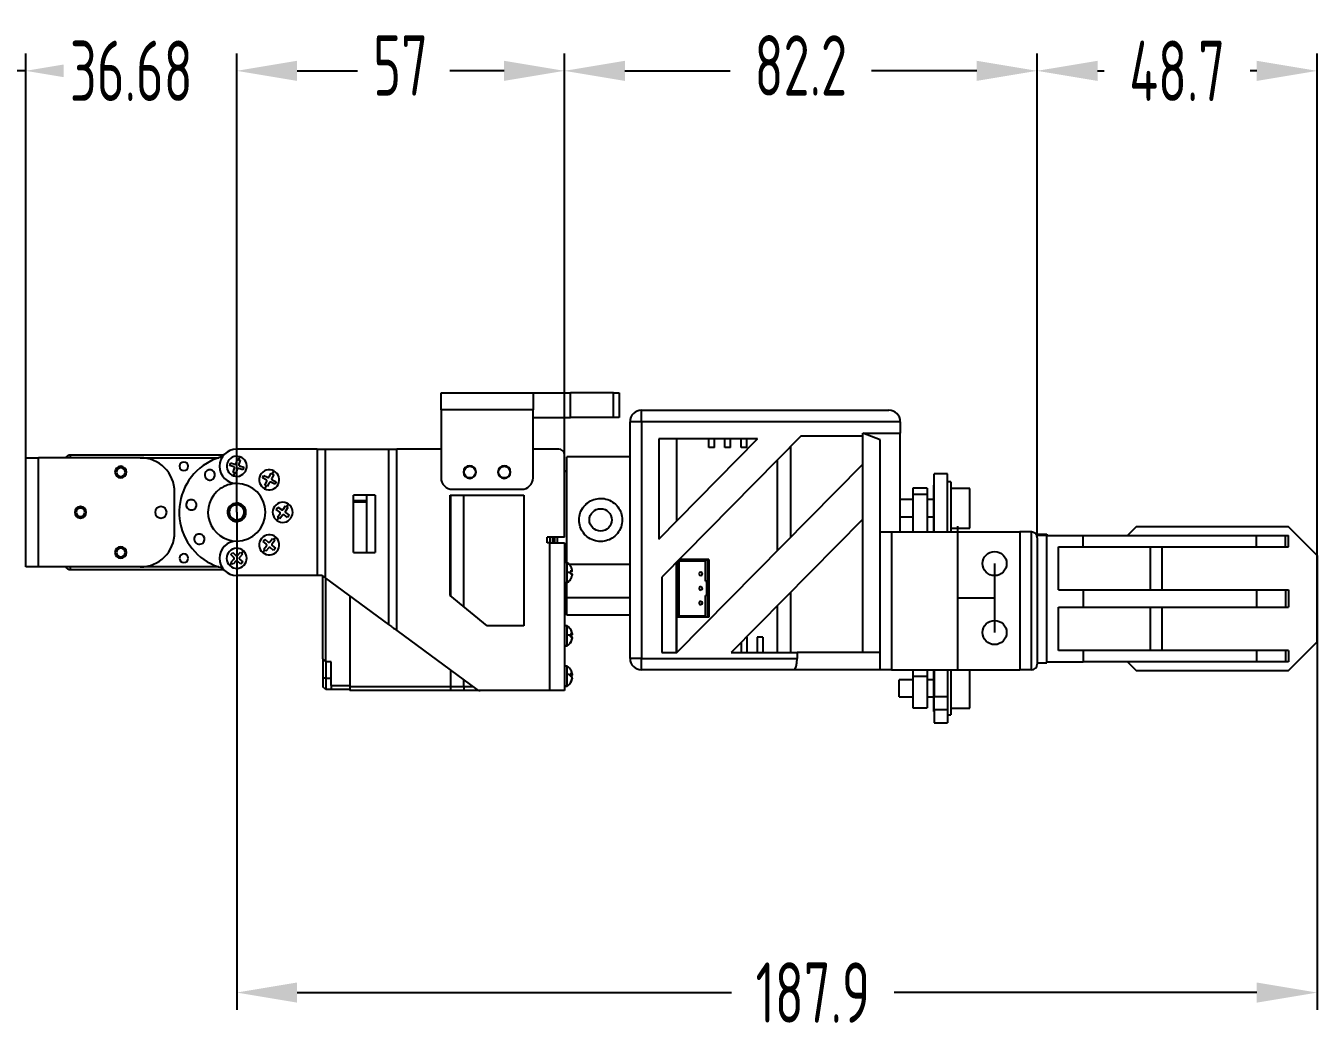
# Model space of a CAD drawing. Header units: millimetres. Extents: x 1241 to 2501, y 194 to 1085.
# Drawn here: x 1904.5 to 2129, y 459.4 to 634.5 of the extents above; entities that cross this region are included whole.
import ezdxf

# ---------------------------------------------------------------- set-up
doc = ezdxf.new("R2010")
doc.units = ezdxf.units.MM
doc.header["$LTSCALE"] = 3
doc.header["$PDSIZE"] = -1
doc.linetypes.add('CENTERX2', pattern=[20.32, 12.7, -2.54, 2.54, -2.54])
doc.layers.add('7标注层', color=4, linetype='Continuous')
doc.styles.add('PC_TEXTSTYLE', font='ISOCP.SHX', dxfattribs={"width": 0.707, "bigfont": 'GBCBIG.SHX'})
doc.dimstyles.new('GB_LINEAR', dxfattribs={"dimtxt": 3.5, "dimasz": 3.5, "dimexe": 1, "dimexo": 0, "dimgap": 1.5, "dimtad": 1, "dimdsep": 46, "dimtxsty": 'PC_TEXTSTYLE', "dimcen": 0, "dimclrd": 256, "dimclrt": 3, "dimadec": 0, "dimazin": 2, "dimtp": 0.1, "dimtm": 0.1, "dimtfac": 0.71, "dimtdec": 3, "dimtmove": 0, "dimatfit": 3, "dimfxl": 1, "dimtfill": 1, "dimarcsym": 0})

# ---------------------------------------------------------------- blocks, each defined once
blk = doc.blocks.new('*D18')
at = {"layer": '7标注层', "color": 0, "lineweight": -2}
for p, q in [((1862.02, 559.84), (1862.02, 629.64)), ((1904.45, 559.84), (1904.45, 629.64))]:
    blk.add_line(p, q, dxfattribs=at)
at = {"layer": '7标注层', "lineweight": -2}
for p, q in [((1851.52, 626.64), (1841.02, 626.64)), ((1862.02, 626.64), (1867.6, 626.64)), ((1904.45, 626.64), (1898.87, 626.64)), ((1914.95, 626.64), (1925.45, 626.64))]:
    blk.add_line(p, q, dxfattribs=at)
at = {"layer": '7标注层'}
for points in [[(1851.52, 624.89), (1851.52, 628.39), (1862.02, 626.64)], [(1914.95, 628.39), (1914.95, 624.89), (1904.45, 626.64)]]:
    blk.add_solid(points, dxfattribs=at)
at = {"layer": 'Defpoints', "color": 0}
for p in [(1904.45, 626.64), (1862.02, 559.84), (1904.45, 559.84)]:
    blk.add_point(p, dxfattribs=at)
at = {"layer": '7标注层', "color": 3, "insert": (1883.24, 627.58), "char_height": 10.5, "attachment_point": 5, "style": 'PC_TEXTSTYLE', "bg_fill": 3, "box_fill_scale": 1.1, "bg_fill_color": 257, "bg_fill_transparency": 0}
blk.add_mtext('42.43', dxfattribs=at)
blk = doc.blocks.new('*D29')
at = {"layer": '7标注层', "color": 0, "lineweight": -2}
for p, q in [((1904.45, 549.84), (1904.45, 629.64)), ((1941.13, 549.84), (1941.13, 629.64))]:
    blk.add_line(p, q, dxfattribs=at)
at = {"layer": '7标注层', "lineweight": -2}
blk.add_line((1951.63, 626.64), (1962.13, 626.64), dxfattribs=at)
at = {"layer": '7标注层'}
blk.add_solid([(1951.63, 628.39), (1951.63, 624.89), (1941.13, 626.64)], dxfattribs=at)
at = {"layer": 'Defpoints', "color": 0}
for p in [(1904.45, 626.64), (1904.45, 549.84), (1941.13, 549.84)]:
    blk.add_point(p, dxfattribs=at)
at = {"layer": '7标注层', "color": 3, "insert": (1922.79, 626.64), "char_height": 10.5, "attachment_point": 5, "style": 'PC_TEXTSTYLE', "bg_fill": 3, "box_fill_scale": 1.1, "bg_fill_color": 257, "bg_fill_transparency": 0}
blk.add_mtext('36.68', dxfattribs=at)
blk = doc.blocks.new('_None')
blk = doc.blocks.new('*D19')
at = {"layer": '7标注层', "color": 0, "lineweight": -2}
for p, q in [((1941.13, 549.84), (1941.13, 463.29)), ((2129.03, 542.33), (2129.03, 463.29))]:
    blk.add_line(p, q, dxfattribs=at)
at = {"layer": '7标注层', "lineweight": -2}
for p, q in [((1951.63, 466.29), (2027.16, 466.29)), ((2118.53, 466.29), (2055.49, 466.29))]:
    blk.add_line(p, q, dxfattribs=at)
at = {"layer": '7标注层'}
for points in [[(1951.63, 468.04), (1951.63, 464.54), (1941.13, 466.29)], [(2118.53, 464.54), (2118.53, 468.04), (2129.03, 466.29)]]:
    blk.add_solid(points, dxfattribs=at)
at = {"layer": 'Defpoints', "color": 0}
for p in [(1941.13, 549.84), (2129.03, 542.33), (2129.03, 466.29)]:
    blk.add_point(p, dxfattribs=at)
at = {"layer": '7标注层', "color": 3, "insert": (2041.33, 466.29), "char_height": 10.5, "attachment_point": 5, "style": 'PC_TEXTSTYLE', "bg_fill": 3, "box_fill_scale": 1.1, "bg_fill_color": 257, "bg_fill_transparency": 0}
blk.add_mtext('187.9', dxfattribs=at)
blk = doc.blocks.new('*D25')
at = {"layer": '7标注层', "color": 0, "lineweight": -2}
for p, q in [((1941.13, 549.84), (1941.13, 629.64)), ((1998.13, 549.84), (1998.13, 629.64))]:
    blk.add_line(p, q, dxfattribs=at)
at = {"layer": '7标注层', "lineweight": -2}
for p, q in [((1951.63, 626.64), (1961.05, 626.64)), ((1987.63, 626.64), (1978.21, 626.64))]:
    blk.add_line(p, q, dxfattribs=at)
at = {"layer": '7标注层'}
for points in [[(1951.63, 628.39), (1951.63, 624.89), (1941.13, 626.64)], [(1987.63, 624.89), (1987.63, 628.39), (1998.13, 626.64)]]:
    blk.add_solid(points, dxfattribs=at)
at = {"layer": 'Defpoints', "color": 0}
for p in [(1998.13, 626.64), (1941.13, 549.84), (1998.13, 549.84)]:
    blk.add_point(p, dxfattribs=at)
at = {"layer": '7标注层', "color": 3, "insert": (1969.63, 627.58), "char_height": 10.5, "attachment_point": 5, "style": 'PC_TEXTSTYLE', "bg_fill": 3, "box_fill_scale": 1.1, "bg_fill_color": 257, "bg_fill_transparency": 0}
blk.add_mtext('57', dxfattribs=at)
blk = doc.blocks.new('*D24')
at = {"layer": '7标注层', "color": 0, "lineweight": -2}
for p, q in [((1998.13, 559.84), (1998.13, 629.64)), ((2080.33, 545.43), (2080.33, 629.64))]:
    blk.add_line(p, q, dxfattribs=at)
at = {"layer": '7标注层', "lineweight": -2}
for p, q in [((2008.63, 626.64), (2026.93, 626.64)), ((2069.83, 626.64), (2051.52, 626.64))]:
    blk.add_line(p, q, dxfattribs=at)
at = {"layer": '7标注层'}
for points in [[(2008.63, 628.39), (2008.63, 624.89), (1998.13, 626.64)], [(2069.83, 624.89), (2069.83, 628.39), (2080.33, 626.64)]]:
    blk.add_solid(points, dxfattribs=at)
at = {"layer": 'Defpoints', "color": 0}
for p in [(2080.33, 626.64), (1998.13, 559.84), (2080.33, 545.43)]:
    blk.add_point(p, dxfattribs=at)
at = {"layer": '7标注层', "color": 3, "insert": (2039.23, 627.58), "char_height": 10.5, "attachment_point": 5, "style": 'PC_TEXTSTYLE', "bg_fill": 3, "box_fill_scale": 1.1, "bg_fill_color": 257, "bg_fill_transparency": 0}
blk.add_mtext('82.2', dxfattribs=at)
blk = doc.blocks.new('*D23')
at = {"layer": '7标注层', "color": 0, "lineweight": -2}
for p, q in [((2080.33, 545.43), (2080.33, 629.64)), ((2129.03, 542.33), (2129.03, 629.64))]:
    blk.add_line(p, q, dxfattribs=at)
at = {"layer": '7标注层', "lineweight": -2}
for p, q in [((2090.83, 626.64), (2092.01, 626.64)), ((2118.53, 626.64), (2117.35, 626.64))]:
    blk.add_line(p, q, dxfattribs=at)
at = {"layer": '7标注层'}
for points in [[(2090.83, 628.39), (2090.83, 624.89), (2080.33, 626.64)], [(2118.53, 624.89), (2118.53, 628.39), (2129.03, 626.64)]]:
    blk.add_solid(points, dxfattribs=at)
at = {"layer": 'Defpoints', "color": 0}
for p in [(2080.33, 626.64), (2080.33, 545.43), (2129.03, 542.33)]:
    blk.add_point(p, dxfattribs=at)
at = {"layer": '7标注层', "color": 3, "insert": (2104.68, 626.64), "char_height": 10.5, "attachment_point": 5, "style": 'PC_TEXTSTYLE', "bg_fill": 3, "box_fill_scale": 1.1, "bg_fill_color": 257, "bg_fill_transparency": 0}
blk.add_mtext('48.7', dxfattribs=at)

msp = doc.modelspace()

# ---------------------------------------------------------------- linework, layer by layer
at = {"color": 7, "linetype": 'Continuous', "lineweight": 25}
for p, q in [((1976.66, 570.638), (1992.66, 570.638)), ((1976.66, 567.638), (1976.66, 570.638)), ((1992.66, 570.638), (1992.66, 567.638)), ((1992.66, 570.638), (1999.16, 570.638)), ((1999.16, 566.338), (1999.16, 570.638)), ((2006.66, 570.638), (1999.16, 570.638)), ((2006.66, 566.338), (2006.66, 570.638)), ((2006.66, 570.638), (2007.66, 570.638)), ((2007.66, 570.638), (2007.66, 566.338)), ((1976.66, 567.638), (1976.66, 555.838)), ((1992.66, 567.638), (1976.66, 567.638)), ((1992.66, 555.838), (1992.66, 567.638)), ((1992.66, 566.338), (1999.16, 566.338)), ((2006.66, 566.338), (1999.16, 566.338)), ((2007.66, 566.338), (2006.66, 566.338)), ((2011.529, 565.605), (2011.529, 567.605)), ((2011.529, 567.605), (2054.529, 567.605)), ((2011.529, 565.605), (2009.529, 565.605)), ((2009.529, 548.513), (2009.529, 565.605)), ((2011.529, 565.605), (2011.529, 524.425)), ((2056.529, 565.605), (2011.529, 565.605)), ((2056.529, 565.605), (2056.529, 563.623)), ((2014.529, 562.605), (2014.529, 545.145)), ((2014.529, 545.145), (2031.716, 562.605)), ((2031.716, 562.605), (2014.529, 562.605)), ((2039.209, 563.084), (2015.065, 538.555)), ((2017.629, 562.605), (2017.629, 548.295)), ((2023.229, 561.1), (2023.229, 562.605)), ((2024.229, 561.1), (2024.229, 562.605)), ((2026.029, 561.1), (2026.029, 562.605)), ((2027.029, 561.1), (2027.029, 562.605)), ((2028.829, 561.1), (2028.829, 562.605)), ((2029.829, 561.1), (2029.829, 562.605)), ((2031.629, 562.518), (2031.629, 562.605)), ((2050.029, 563.084), (2039.209, 563.084)), ((2053.029, 562.464), (2050.029, 563.623)), ((2050.029, 563.623), (2056.529, 563.623)), ((2050.029, 563.084), (2050.029, 563.623)), ((2050.029, 558.216), (2050.029, 563.084)), ((2053.029, 546.425), (2053.029, 562.464)), ((2056.529, 546.425), (2056.529, 563.623)), ((1904.454, 559.338), (1906.654, 559.338)), ((1904.454, 540.338), (1904.454, 559.338)), ((1906.654, 540.338), (1906.654, 559.338)), ((1924.336, 559.338), (1906.654, 559.338)), ((1912.154, 559.838), (1912.154, 559.338)), ((1912.154, 559.838), (1938.893, 559.838)), ((1924.336, 559.338), (1938.007, 559.338)), ((1955.129, 560.838), (1941.129, 560.838)), ((1941.509, 558.976), (1941.683, 559.498)), ((1955.129, 560.838), (1955.129, 538.838)), ((1955.129, 560.838), (1956.589, 560.838)), ((1956.589, 538.401), (1956.589, 560.838)), ((1956.589, 560.838), (1967.536, 560.838)), ((1967.536, 560.838), (1967.537, 530.331)), ((1967.536, 560.838), (1968.996, 560.838)), ((1968.996, 529.255), (1968.996, 560.838)), ((1976.66, 560.838), (1968.996, 560.838)), ((1997.129, 560.838), (1992.66, 560.838)), ((1998.129, 545.518), (1998.129, 559.838)), ((2009.529, 559.513), (1998.529, 559.513)), ((1998.529, 541.088), (1998.529, 559.513)), ((2024.229, 561.1), (2023.229, 561.1)), ((2027.029, 561.1), (2026.029, 561.1)), ((2029.829, 561.1), (2028.829, 561.1)), ((2037.429, 561.276), (2037.429, 545.448)), ((1939.912, 557.98), (1940.07, 558.454)), ((1940.624, 557.743), (1939.912, 557.98)), ((1940.07, 558.454), (1940.782, 558.217)), ((1940.513, 556.778), (1940.75, 557.49)), ((1941.224, 557.332), (1940.987, 556.62)), ((1941.035, 558.343), (1941.272, 559.055)), ((1941.272, 559.055), (1941.509, 558.976)), ((1942.189, 557.221), (1941.477, 557.458)), ((1941.509, 558.976), (1941.746, 558.897)), ((1941.746, 558.897), (1941.509, 558.185)), ((1941.635, 557.932), (1942.347, 557.695)), ((1942.347, 557.695), (1942.189, 557.221)), ((1947.341, 556.558), (1947.596, 557.046)), ((1998.529, 557.213), (1998.129, 556.813)), ((2017.671, 525.425), (2050.029, 558.216)), ((2035.129, 558.939), (2035.129, 543.117)), ((2050.029, 548.631), (2050.029, 558.216)), ((1940.75, 556.699), (1940.513, 556.778)), ((1940.75, 556.699), (1940.576, 556.177)), ((1940.987, 556.62), (1940.75, 556.699)), ((1945.607, 555.828), (1945.838, 556.271)), ((1946.272, 555.481), (1945.607, 555.828)), ((1945.838, 556.271), (1946.503, 555.924)), ((1946.01, 554.546), (1946.357, 555.211)), ((1946.8, 554.98), (1946.453, 554.315)), ((1946.773, 556.009), (1947.12, 556.674)), ((1947.735, 554.718), (1947.07, 555.065)), ((1947.12, 556.674), (1947.341, 556.558)), ((1947.563, 556.443), (1947.216, 555.778)), ((1947.301, 555.508), (1947.966, 555.161)), ((1947.341, 556.558), (1947.563, 556.443)), ((1947.966, 555.161), (1947.735, 554.718)), ((2064.729, 556.553), (2062.429, 556.553)), ((2062.429, 546.425), (2062.429, 556.553)), ((2064.729, 546.425), (2064.729, 556.553)), ((2065.329, 555.153), (2064.729, 555.153)), ((2065.329, 555.153), (2065.329, 546.425)), ((1930.336, 546.338), (1930.336, 553.338)), ((1946.231, 554.43), (1945.977, 553.943)), ((1946.231, 554.43), (1946.01, 554.546)), ((1946.453, 554.315), (1946.231, 554.43)), ((1965.188, 552.838), (1961.427, 552.838)), ((1961.427, 542.838), (1961.427, 552.838)), ((1963.728, 552.838), (1963.728, 542.838)), ((1965.188, 552.838), (1965.188, 542.838)), ((1978.239, 535.391), (1978.239, 552.838)), ((1978.239, 552.838), (1991.081, 552.838)), ((1978.329, 552.838), (1978.329, 535.316)), ((1978.66, 553.838), (1990.66, 553.838)), ((1980.629, 533.411), (1980.629, 552.838)), ((1991.081, 552.838), (1991.081, 530.073)), ((2061.229, 554.053), (2058.729, 554.053)), ((2058.729, 554.053), (2058.729, 552.936)), ((2061.229, 552.936), (2058.729, 552.936)), ((2058.729, 552.936), (2058.729, 546.425)), ((2061.229, 554.053), (2061.229, 552.936)), ((2061.229, 552.936), (2061.229, 546.425)), ((2062.429, 554.553), (2062.329, 554.553)), ((2062.329, 554.553), (2062.329, 546.858)), ((2068.629, 554.003), (2065.329, 554.003)), ((2068.629, 547.103), (2068.629, 554.003)), ((1948.002, 550.318), (1948.288, 550.729)), ((1948.617, 549.89), (1948.002, 550.318)), ((1948.288, 550.729), (1948.903, 550.3)), ((1949.182, 550.35), (1949.61, 550.965)), ((1950.021, 550.679), (1949.592, 550.064)), ((1949.61, 550.965), (1949.815, 550.822)), ((1949.815, 550.822), (1950.13, 551.273)), ((1949.815, 550.822), (1950.021, 550.679)), ((1963.728, 551.835), (1961.427, 551.835)), ((1961.427, 551.786), (1963.728, 551.786)), ((1961.427, 551.786), (1963.728, 551.786)), ((1961.427, 551.785), (1963.728, 551.785)), ((1961.427, 551.785), (1963.728, 551.785)), ((1963.728, 551.585), (1961.427, 551.585)), ((2058.729, 552.053), (2056.529, 552.053)), ((2062.329, 552.053), (2061.229, 552.053)), ((1948.443, 548.853), (1948.129, 548.402)), ((1948.238, 548.996), (1948.667, 549.611)), ((1948.443, 548.853), (1948.238, 548.996)), ((1948.649, 548.71), (1948.443, 548.853)), ((1949.077, 549.325), (1948.649, 548.71)), ((1949.971, 548.946), (1949.356, 549.375)), ((1949.642, 549.785), (1950.257, 549.357)), ((1950.257, 549.357), (1949.971, 548.946)), ((2009.529, 524.425), (2009.529, 548.513)), ((2050.029, 548.631), (2027.129, 525.425)), ((2050.029, 525.425), (2050.029, 548.631)), ((2056.529, 549.053), (2058.729, 549.053)), ((2061.229, 549.053), (2062.329, 549.053)), ((2053.029, 525.425), (2053.029, 546.425)), ((2053.029, 546.425), (2055.029, 546.425)), ((2055.029, 546.425), (2055.029, 522.425)), ((2055.029, 546.425), (2077.329, 546.425)), ((2062.329, 546.858), (2062.329, 546.553)), ((2062.329, 546.553), (2062.429, 546.553)), ((2065.329, 547.103), (2068.629, 547.103)), ((2077.329, 546.425), (2077.329, 522.425)), ((2079.329, 546.425), (2077.329, 546.425)), ((2079.329, 522.425), (2079.329, 546.425)), ((2080.129, 546.025), (2082.029, 546.025)), ((2082.029, 545.825), (2080.246, 545.825)), ((2082.029, 546.025), (2082.029, 545.825)), ((2082.029, 545.825), (2088.357, 545.825)), ((2082.029, 523.825), (2082.029, 545.825)), ((2082.029, 523.625), (2082.029, 545.825)), ((2088.357, 543.825), (2088.357, 545.825)), ((2088.357, 545.825), (2118.503, 545.825)), ((2097.529, 547.325), (2096.029, 545.825)), ((2124.029, 547.325), (2097.529, 547.325)), ((2118.503, 543.825), (2118.503, 545.825)), ((2118.503, 545.825), (2123.538, 545.825)), ((2123.538, 543.825), (2123.538, 545.825)), ((2123.538, 545.825), (2124.029, 545.825)), ((2129.029, 542.325), (2124.029, 547.325)), ((2124.029, 543.825), (2124.029, 545.825)), ((1945.709, 544.765), (1946.031, 545.146)), ((1946.281, 544.28), (1945.709, 544.765)), ((1945.821, 543.426), (1946.305, 543.998)), ((1946.031, 545.146), (1946.604, 544.662)), ((1946.687, 543.676), (1946.202, 543.103)), ((1946.886, 544.686), (1947.37, 545.258)), ((1947.541, 543.215), (1946.969, 543.699)), ((1947.752, 544.936), (1947.268, 544.363)), ((1947.291, 544.081), (1947.864, 543.597)), ((1947.37, 545.258), (1947.561, 545.097)), ((1947.864, 543.597), (1947.541, 543.215)), ((1947.561, 545.097), (1947.916, 545.517)), ((1947.561, 545.097), (1947.752, 544.936)), ((1998.129, 545.518), (1995.129, 545.518)), ((1995.129, 544.518), (1995.129, 545.518)), ((1995.529, 544.518), (1995.129, 544.518)), ((1995.529, 544.518), (1995.529, 518.838)), ((1995.529, 544.518), (1998.129, 544.518)), ((1995.629, 544.518), (1995.629, 545.518)), ((1996.129, 544.518), (1996.129, 545.518)), ((1996.929, 544.518), (1996.929, 545.518)), ((1998.129, 544.518), (1998.129, 518.838)), ((2080.329, 545.425), (2080.329, 523.425)), ((2084.029, 543.825), (2088.357, 543.825)), ((2084.029, 536.325), (2084.029, 543.825)), ((2088.357, 543.825), (2118.503, 543.825)), ((2100.029, 536.325), (2100.029, 543.825)), ((2102.029, 543.825), (2102.029, 536.325)), ((2118.503, 543.825), (2123.538, 543.825)), ((2123.538, 543.825), (2124.029, 543.825)), ((1940.085, 542.479), (1940.428, 542.843)), ((1940.631, 541.965), (1940.085, 542.479)), ((1940.124, 541.136), (1940.639, 541.682)), ((1940.428, 542.843), (1940.974, 542.328)), ((1941.002, 541.339), (1940.488, 540.793)), ((1941.256, 542.336), (1941.771, 542.882)), ((1941.831, 540.832), (1941.285, 541.347)), ((1942.135, 542.539), (1941.62, 541.993)), ((1941.628, 541.711), (1942.174, 541.196)), ((1941.771, 542.882), (1941.953, 542.71)), ((1941.953, 542.71), (1942.33, 543.11)), ((1941.953, 542.71), (1942.135, 542.539)), ((1946.012, 543.264), (1945.656, 542.844)), ((1946.012, 543.264), (1945.821, 543.426)), ((1946.202, 543.103), (1946.012, 543.264)), ((1961.427, 542.838), (1965.188, 542.838)), ((2017.829, 541.364), (2017.829, 531.653)), ((2018.016, 541.553), (2023.029, 541.553)), ((2018.016, 541.553), (2023.029, 541.553)), ((2022.629, 541.353), (2018.029, 541.353)), ((2018.029, 541.353), (2018.029, 531.853)), ((2022.629, 541.353), (2018.029, 541.353)), ((2023.229, 541.603), (2018.065, 541.603)), ((2022.629, 537.86), (2022.629, 541.353)), ((2023.029, 541.553), (2023.029, 531.653)), ((2023.029, 541.553), (2023.029, 541.553)), ((2023.229, 541.603), (2023.229, 531.603)), ((2129.029, 527.325), (2129.029, 542.325)), ((1906.654, 540.338), (1904.454, 540.338)), ((1924.336, 540.338), (1906.654, 540.338)), ((1912.154, 540.338), (1912.154, 539.838)), ((1938.893, 539.838), (1912.154, 539.838)), ((1938.007, 540.338), (1924.336, 540.338)), ((1940.306, 540.965), (1939.929, 540.565)), ((1940.306, 540.965), (1940.124, 541.136)), ((1940.488, 540.793), (1940.306, 540.965)), ((1942.174, 541.196), (1941.831, 540.832)), ((1998.529, 541.088), (1998.129, 541.088)), ((1998.596, 539.391), (1998.596, 541.088)), ((1998.596, 537.588), (1998.596, 539.391)), ((1999.139, 539.601), (1999.502, 539.601)), ((2017.629, 525.425), (2017.629, 541.161)), ((2021.529, 539.143), (2021.529, 539.141)), ((2022.129, 539.141), (2022.129, 539.143)), ((1955.129, 538.838), (1941.129, 538.838)), ((1955.996, 538.838), (1955.129, 538.838)), ((1955.996, 538.838), (1956.589, 538.401)), ((1956.129, 524.347), (1956.129, 538.739)), ((1956.589, 538.401), (1967.537, 530.331)), ((1956.629, 523.847), (1956.629, 538.371)), ((1998.129, 537.588), (1998.596, 537.588)), ((1998.596, 537.588), (1998.129, 537.588)), ((1998.529, 534.956), (1998.529, 537.588)), ((1998.596, 537.588), (1998.596, 537.588)), ((2015.065, 538.555), (2015.065, 525.425)), ((2021.829, 538.843), (2021.829, 538.841)), ((2022.829, 537.86), (2022.629, 537.86)), ((2022.629, 537.86), (2022.829, 537.86)), ((2022.629, 537.86), (2022.629, 537.86)), ((2022.829, 537.86), (2022.829, 535.346)), ((1960.829, 535.275), (1960.829, 519.697)), ((1960.829, 535.275), (1960.829, 519.538)), ((1984.66, 530.073), (1978.239, 535.391)), ((2009.529, 534.956), (1998.529, 534.956)), ((1998.529, 531.956), (1998.529, 534.956)), ((2021.529, 536.603), (2021.529, 536.601)), ((2021.829, 536.303), (2021.829, 536.301)), ((2022.129, 536.601), (2022.129, 536.603)), ((2022.629, 531.853), (2022.629, 535.346)), ((2022.829, 535.346), (2022.629, 535.346)), ((2037.429, 535.863), (2037.429, 525.425)), ((2084.029, 536.325), (2088.357, 536.325)), ((2088.357, 536.325), (2088.357, 533.325)), ((2088.357, 536.325), (2118.503, 536.325)), ((2118.503, 536.325), (2118.503, 533.325)), ((2118.503, 536.325), (2123.538, 536.325)), ((2123.538, 536.325), (2123.538, 533.325)), ((2123.538, 536.325), (2124.029, 536.325)), ((2124.029, 536.325), (2124.029, 533.325)), ((2021.529, 534.063), (2021.529, 534.061)), ((2021.829, 533.763), (2021.829, 533.761)), ((2022.129, 534.061), (2022.129, 534.063)), ((2035.129, 533.532), (2035.129, 525.425)), ((2084.029, 533.325), (2088.357, 533.325)), ((2084.029, 525.825), (2084.029, 533.325)), ((2088.357, 533.325), (2118.503, 533.325)), ((2100.029, 525.825), (2100.029, 533.325)), ((2102.029, 533.325), (2102.029, 525.825)), ((2118.503, 533.325), (2123.538, 533.325)), ((2123.538, 533.325), (2124.029, 533.325)), ((1991.081, 530.073), (1984.66, 530.073)), ((1998.596, 530.088), (1998.129, 530.088)), ((2009.529, 531.956), (1998.529, 531.956)), ((1998.596, 528.486), (1998.596, 530.088)), ((2017.629, 531.603), (2017.629, 525.425)), ((2023.229, 531.603), (2017.629, 531.603)), ((2017.829, 531.653), (2023.029, 531.653)), ((2017.829, 531.653), (2023.029, 531.653)), ((2017.829, 531.653), (2017.829, 531.653)), ((2018.029, 531.853), (2022.629, 531.853)), ((2023.029, 531.653), (2023.029, 531.653)), ((1968.996, 529.255), (1982.865, 519.033)), ((1998.596, 526.594), (1998.596, 528.486)), ((1999.144, 528.624), (1999.502, 528.624)), ((1999.151, 528.548), (1999.466, 528.548)), ((2029.829, 528.1), (2029.769, 528.1)), ((2029.829, 528.1), (2029.829, 525.425)), ((2032.629, 528.1), (2031.629, 528.1)), ((2031.629, 528.1), (2031.629, 525.425)), ((2032.629, 528.1), (2032.629, 525.425)), ((1998.596, 526.594), (1998.129, 526.594)), ((1998.129, 526.588), (1998.596, 526.588)), ((1998.596, 526.588), (1998.596, 526.594)), ((2028.829, 527.148), (2028.829, 525.425)), ((2088.357, 525.825), (2084.029, 525.825)), ((2088.357, 525.825), (2088.357, 523.825)), ((2118.503, 525.825), (2088.357, 525.825)), ((2118.503, 525.825), (2118.503, 523.825)), ((2123.538, 525.825), (2118.503, 525.825)), ((2123.538, 525.825), (2123.538, 523.825)), ((2124.029, 525.825), (2123.538, 525.825)), ((2124.029, 522.325), (2129.029, 527.325)), ((2124.029, 525.825), (2124.029, 523.825)), ((1956.129, 524.347), (1956.629, 523.847)), ((1957.529, 523.847), (1956.629, 523.847)), ((1957.529, 519.697), (1957.529, 523.847)), ((2011.529, 524.425), (2009.529, 524.425)), ((2011.529, 522.425), (2011.529, 524.425)), ((2011.529, 524.425), (2038.58, 524.425)), ((2015.065, 525.425), (2017.671, 525.425)), ((2027.129, 525.425), (2038.58, 525.425)), ((2038.58, 525.425), (2038.58, 524.425)), ((2053.029, 525.425), (2038.58, 525.425)), ((2053.029, 522.425), (2053.029, 525.425)), ((2080.329, 523.625), (2082.029, 523.625)), ((2082.029, 523.825), (2088.357, 523.825)), ((2118.503, 523.825), (2088.357, 523.825)), ((2096.029, 523.825), (2097.529, 522.325)), ((2123.538, 523.825), (2118.503, 523.825)), ((2124.029, 523.825), (2123.538, 523.825)), ((1978.329, 522.376), (1978.329, 519.538)), ((1998.596, 523.088), (1998.129, 523.088)), ((1998.596, 521.648), (1998.596, 523.088)), ((1998.596, 519.615), (1998.596, 521.648)), ((1999.151, 521.66), (1999.502, 521.66)), ((1999.154, 521.504), (1999.466, 521.504)), ((2038.029, 522.425), (2011.529, 522.425)), ((2053.029, 522.425), (2038.029, 522.425)), ((2055.029, 522.425), (2053.029, 522.425)), ((2055.029, 522.425), (2077.329, 522.425)), ((2058.729, 522.425), (2058.729, 521.27)), ((2061.229, 521.27), (2058.729, 521.27)), ((2058.729, 521.27), (2058.729, 515.797)), ((2061.229, 522.425), (2061.229, 521.27)), ((2061.229, 521.27), (2061.229, 515.797)), ((2062.329, 522.425), (2062.329, 515.215)), ((2062.429, 522.425), (2062.429, 517.814)), ((2064.729, 522.425), (2064.729, 517.814)), ((2065.329, 522.425), (2065.329, 514.615)), ((2068.629, 517.178), (2068.629, 522.425)), ((2079.329, 522.425), (2077.329, 522.425)), ((2097.529, 522.325), (2124.029, 522.325)), ((1956.629, 520.997), (1956.129, 520.997)), ((1956.129, 520.997), (1956.129, 519.497)), ((1956.629, 518.997), (1956.129, 519.497)), ((1956.629, 520.997), (1957.529, 520.997)), ((1956.629, 520.997), (1956.629, 518.997)), ((1957.529, 518.997), (1956.629, 518.997)), ((1957.529, 519.697), (1960.829, 519.697)), ((1957.529, 519.697), (1957.529, 518.997)), ((1960.829, 518.997), (1957.529, 518.997)), ((1960.829, 519.538), (1960.829, 518.838)), ((1960.829, 519.538), (1978.329, 519.538)), ((1978.329, 518.838), (1960.829, 518.838)), ((1978.329, 519.538), (1980.629, 519.538)), ((1978.329, 519.538), (1978.329, 518.838)), ((1980.629, 518.838), (1978.329, 518.838)), ((1980.629, 519.538), (1980.629, 520.68)), ((1980.629, 519.538), (1980.629, 518.838)), ((1983.458, 518.838), (1980.629, 518.838)), ((1995.529, 518.838), (1983.458, 518.838)), ((1998.129, 518.838), (1995.529, 518.838)), ((1998.596, 519.615), (1998.129, 519.615)), ((1998.129, 519.588), (1998.596, 519.588)), ((1998.596, 519.588), (1998.596, 519.615)), ((2058.729, 520.715), (2056.329, 520.715)), ((2056.329, 518.329), (2056.329, 520.715)), ((2062.329, 520.715), (2061.229, 520.715)), ((2056.329, 517.715), (2056.329, 518.329)), ((2056.329, 517.715), (2058.729, 517.715)), ((2061.229, 517.715), (2062.329, 517.715)), ((2062.429, 517.814), (2064.729, 517.814)), ((2062.429, 515.48), (2062.429, 517.814)), ((2064.729, 517.814), (2064.729, 515.48)), ((2068.629, 515.765), (2068.629, 517.178)), ((2058.729, 515.797), (2061.229, 515.797)), ((2062.329, 515.215), (2062.429, 515.215)), ((2064.729, 515.48), (2062.429, 515.48)), ((2062.429, 515.48), (2062.429, 513.215)), ((2064.729, 515.48), (2064.729, 513.215)), ((2064.729, 514.615), (2065.329, 514.615)), ((2065.329, 515.765), (2068.629, 515.765)), ((2062.429, 513.215), (2064.729, 513.215))]:
    msp.add_line(p, q, dxfattribs=at)
at = {"color": 8, "linetype": 'Continuous', "lineweight": 25}
for p, q in [((1942.422, 550.781), (1942.18, 550.604)), ((1939.837, 548.894), (1940.079, 549.071)), ((1996.429, 544.518), (1996.429, 545.518)), ((2009.529, 540.734), (1999, 540.734)), ((1999.139, 539.601), (1999.466, 539.601)), ((1999.462, 538.88), (1999.466, 538.88)), ((1999.144, 528.625), (1999.466, 528.625)), ((1999.456, 527.868), (1999.466, 527.868)), ((1999.458, 527.833), (1999.466, 527.833)), ((1999.151, 521.663), (1999.466, 521.663)), ((1980.629, 519.538), (1982.18, 519.538)), ((1999.444, 520.85), (1999.466, 520.85))]:
    msp.add_line(p, q, dxfattribs=at)
at = {"color": 7, "linetype": 'CENTERX2'}
for p, q in [((2066.529, 522.425), (2066.529, 547.425)), ((2072.929, 540.925), (2072.929, 528.925)), ((2072.929, 534.925), (2066.529, 534.925))]:
    msp.add_line(p, q, dxfattribs=at)
at = {"color": 7, "linetype": 'Continuous', "lineweight": 25, "flags": 128}
for points in [[(1938.649, 559.525), (1936.994, 558.942), (1935.297, 557.961)], [(1999.136, 540.545), (1999.144, 540.543), (1999.15, 540.541), (1999.153, 540.539), (1999.154, 540.537), (1999.153, 540.535), (1999.15, 540.533), (1999.145, 540.532)], [(1999.154, 538.137), (1999.154, 538.138), (1999.153, 538.14), (1999.15, 538.142), (1999.144, 538.144), (1999.136, 538.146)], [(1999.136, 529.554), (1999.144, 529.549), (1999.15, 529.544), (1999.153, 529.539), (1999.154, 529.533), (1999.154, 529.529)], [(1999.151, 527.133), (1999.153, 527.137), (1999.154, 527.142), (1999.153, 527.147), (1999.15, 527.153), (1999.144, 527.158), (1999.136, 527.163)], [(1999.136, 522.563), (1999.144, 522.552), (1999.145, 522.551)]]:
    msp.add_lwpolyline(points, dxfattribs=at)
at = {"color": 7, "linetype": 'Continuous', "lineweight": 25}
for centre, radius in [((1981.66, 556.838), 1), ((1987.66, 556.838), 1), ((2004.419, 548.513), 1.95)]:
    msp.add_circle(centre, radius, dxfattribs=at)
at = {"color": 7, "linetype": 'Continuous'}
for centre in [(2072.929, 540.925), (2072.929, 528.925)]:
    msp.add_circle(centre, 2.1, dxfattribs=at)
at = {"color": 7, "linetype": 'Continuous', "lineweight": 25}
for centre, radius, start, end in [((2011.529, 565.605), 2, 90, 180), ((2054.529, 565.605), 2, 0, 90), ((1924.336, 553.338), 6, 0, 90), ((1941.129, 557.838), 3, 90, 180), ((1941.129, 557.838), 1.75, 71.57316, 161.57316), ((1941.129, 557.838), 1.75, 341.57316, 71.57316), ((1997.129, 559.838), 1, 0, 90), ((1920.954, 556.838), 1, 0, 180), ((1920.954, 556.838), 0.75, 0, 180), ((1941.129, 549.838), 10, 125.67815, 255.63849), ((1931.954, 557.838), 0.75, 0, 180), ((1931.954, 557.838), 0.75, 180, 0), ((1936.464, 556.336), 0.9, 125.67815, 305.67815), ((1936.464, 556.336), 0.9, 305.67815, 125.67815), ((1941.129, 557.838), 3, 180, 270), ((1941.129, 557.838), 1.75, 161.57316, 251.57316), ((1941.129, 557.838), 1.75, 251.57316, 341.57316), ((1946.786, 555.494), 1.75, 62.45026, 152.45026), ((1946.786, 555.494), 1.75, 332.45026, 62.45026), ((1981.66, 556.838), 1.1, 90, 270), ((1981.66, 556.838), 1.1, 270, 90), ((1987.66, 556.838), 1.1, 90, 270), ((1987.66, 556.838), 1.1, 270, 90), ((1920.954, 556.838), 1, 180, 0), ((1920.954, 556.838), 0.75, 180, 0), ((1941.129, 549.838), 5, 90, 125.67815), ((1941.129, 549.838), 5, 0, 90), ((1946.786, 555.494), 1.75, 152.45026, 242.45026), ((1978.66, 555.838), 2, 180, 270), ((1990.66, 555.838), 2, 270, 0), ((1941.129, 549.838), 5, 125.67815, 270), ((1946.786, 555.494), 1.75, 242.45026, 332.45026), ((1913.954, 549.838), 1, 0, 180), ((1913.954, 549.838), 0.75, 0, 180), ((1927.954, 549.838), 1, 0, 180), ((1933.235, 551.133), 0.9, 35.67815, 215.67815), ((1933.235, 551.133), 0.9, 215.67815, 35.67815), ((1941.129, 549.838), 1.6, 125.67815, 305.67815), ((1941.129, 549.838), 1.3, 36.12111, 216.12111), ((1941.129, 549.838), 1.3, 216.12111, 36.12111), ((1941.129, 549.838), 1.6, 305.67815, 125.67815), ((1949.129, 549.838), 1.75, 145.13481, 235.13481), ((1949.129, 549.838), 1.75, 55.13481, 145.13481), ((1949.129, 549.838), 1.75, 325.13481, 55.13481), ((1913.954, 549.838), 1, 180, 0), ((1913.954, 549.838), 0.75, 180, 0), ((1927.954, 549.838), 1, 180, 0), ((1941.129, 549.838), 5, 270, 0), ((1949.129, 549.838), 1.75, 235.13481, 325.13481), ((1924.336, 546.338), 6, 270, 0), ((1934.631, 545.172), 0.9, 125.67815, 305.67815), ((1934.631, 545.172), 0.9, 305.67815, 125.67815), ((1946.786, 544.181), 1.75, 49.78637, 139.78637), ((2079.329, 545.425), 1, 0, 90), ((1920.954, 542.838), 1, 0, 180), ((1920.954, 542.838), 0.75, 0, 180), ((1941.129, 541.838), 3, 90, 180), ((1941.129, 541.838), 1.75, 46.66572, 136.66572), ((1946.786, 544.181), 1.75, 139.78637, 229.78637), ((1946.786, 544.181), 1.75, 319.78637, 49.78637), ((1920.954, 542.838), 1, 180, 0), ((1920.954, 542.838), 0.75, 180, 0), ((1931.954, 541.838), 0.75, 0, 180), ((1931.954, 541.838), 0.75, 180, 0), ((1941.129, 541.838), 3, 180, 270), ((1941.129, 541.838), 1.75, 136.66572, 226.66572), ((1941.129, 541.838), 1.75, 316.66572, 46.66572), ((1946.786, 544.181), 1.75, 229.78637, 319.78637), ((1941.129, 541.838), 1.75, 226.66572, 316.66572), ((1997.422, 539.338), 2.107, 34.73066, 56.14496), ((1998.137, 514.96), 24.436, 87.61378, 88.92345), ((1997.424, 539.345), 2.091, 12.4256, 35.00825), ((1999.006, 535.394), 4.232, 83.7675, 88.23843), ((1997.424, 539.374), 1.731, 0.00002, 8.30185), ((1997.424, 539.374), 1.731, 351.69815, 359.99998), ((1999.006, 534.895), 4.232, 83.7675, 88.23843), ((2021.829, 539.143), 0.3, 90, 270), ((2021.829, 539.141), 0.3, 180, 270), ((2021.829, 539.143), 0.3, 270, 90), ((2021.829, 539.141), 0.3, 270, 360), ((1997.422, 539.338), 2.107, 303.85504, 325.26934), ((1997.424, 539.345), 2.091, 324.99175, 347.5744), ((1997.424, 539.33), 2.091, 324.99175, 347.5744), ((2021.829, 536.603), 0.3, 90, 270), ((2021.829, 536.603), 0.3, 270, 90), ((2021.829, 536.601), 0.3, 180, 270), ((2021.829, 536.601), 0.3, 270, 360), ((2021.829, 534.063), 0.3, 90, 270), ((2021.829, 534.061), 0.3, 180, 270), ((2021.829, 534.063), 0.3, 270, 90), ((2021.829, 534.061), 0.3, 270, 360), ((1997.422, 528.338), 2.107, 34.85643, 56.14496), ((1998.133, 519.598), 8.9, 83.40687, 87.01411), ((1997.434, 528.358), 2.081, 12.46843, 35.09886), ((1998.996, 527.083), 1.611, 73.06337, 85.01325), ((1997.435, 528.44), 1.72, 0.00013, 8.32792), ((1998.996, 530.09), 1.611, 274.98675, 286.93663), ((1998.864, 527.711), 0.798, 41.04137, 70.02542), ((1997.435, 528.44), 1.72, 351.67208, 359.99987), ((1998.996, 526.585), 1.611, 73.06337, 85.01325), ((1997.434, 528.36), 2.081, 324.90114, 347.53157), ((1997.434, 528.317), 2.081, 324.90114, 347.53157), ((1997.566, 528.274), 1.95, 323.62577, 346.91895), ((1997.422, 528.338), 2.107, 23.17814, 34.85643), ((1997.587, 528.408), 1.929, 13.01837, 23.189), ((1999.067, 528.746), 0.503, 305.58775, 322.48767), ((1997.422, 528.338), 2.107, 303.85504, 325.14357), ((1997.422, 528.338), 2.107, 325.14357, 336.82186), ((2011.529, 524.425), 2, 180, 270), ((2079.329, 523.425), 1, 270, 0), ((1997.422, 521.338), 2.107, 35.35532, 56.14496), ((1998.115, 517.254), 4.421, 76.4029, 83.75363), ((1997.472, 521.378), 2.043, 12.63786, 35.45543), ((1998.958, 520.881), 0.933, 57.00635, 78.96204), ((1997.476, 521.551), 1.678, 0.00057, 8.4309), ((1997.476, 521.551), 1.678, 351.5691, 359.99943), ((1998.958, 522.286), 0.933, 281.03796, 302.99365), ((1998.958, 520.389), 0.933, 57.00635, 78.96204), ((1983.458, 519.838), 1, 233.60588, 270), ((1997.422, 521.338), 2.107, 303.85504, 324.64468), ((1997.472, 521.386), 2.043, 324.54457, 347.36214), ((1997.472, 521.297), 2.043, 324.54457, 347.36214), ((1999.09, 520.157), 0.0644, 316.46727, 43.53273)]:
    msp.add_arc(centre, radius, start, end, dxfattribs=at)
msp.add_ellipse((2038.029, 524.425), major_axis=(0, 2), ratio=0.2752294, start_param=3.1415927, end_param=4.712389, dxfattribs=at)
for points, knots in [([(1911.494, 559.338), (1911.498, 559.36), (1911.516, 559.474), (1911.652, 559.643), (1911.878, 559.806), (1912.062, 559.827), (1912.154, 559.838)], [0, 0, 0, 0, 0.0778856, 0.3852571, 0.6926285, 1, 1, 1, 1]), ([(1940.75, 557.49), (1940.755, 557.515), (1940.764, 557.554), (1940.754, 557.606), (1940.74, 557.643), (1940.719, 557.676), (1940.683, 557.715), (1940.647, 557.732), (1940.624, 557.743)], [0, 0, 0, 0, 0.2501821, 0.37601, 0.4997529, 0.6235961, 0.7495628, 1, 1, 1, 1]), ([(1940.782, 558.217), (1940.807, 558.212), (1940.846, 558.203), (1940.898, 558.213), (1940.935, 558.227), (1940.968, 558.248), (1941.007, 558.284), (1941.023, 558.32), (1941.035, 558.343)], [0, 0, 0, 0, 0.2501821, 0.3759168, 0.4997537, 0.6235029, 0.7495628, 1, 1, 1, 1]), ([(1941.477, 557.458), (1941.452, 557.464), (1941.413, 557.472), (1941.361, 557.462), (1941.324, 557.448), (1941.291, 557.427), (1941.252, 557.391), (1941.235, 557.355), (1941.224, 557.332)], [0, 0, 0, 0, 0.2501821, 0.3759168, 0.4997537, 0.6235029, 0.7495628, 1, 1, 1, 1]), ([(1941.509, 558.185), (1941.503, 558.16), (1941.495, 558.121), (1941.505, 558.069), (1941.519, 558.032), (1941.54, 557.999), (1941.576, 557.96), (1941.612, 557.944), (1941.635, 557.932)], [0, 0, 0, 0, 0.2501821, 0.37601, 0.4997529, 0.6235961, 0.7495628, 1, 1, 1, 1]), ([(1946.357, 555.211), (1946.366, 555.235), (1946.38, 555.272), (1946.379, 555.325), (1946.371, 555.364), (1946.356, 555.4), (1946.326, 555.444), (1946.293, 555.466), (1946.272, 555.481)], [0, 0, 0, 0, 0.2501821, 0.37601, 0.4997529, 0.6235961, 0.7495628, 1, 1, 1, 1]), ([(1946.503, 555.924), (1946.527, 555.915), (1946.564, 555.901), (1946.617, 555.902), (1946.656, 555.909), (1946.692, 555.925), (1946.736, 555.955), (1946.758, 555.987), (1946.773, 556.009)], [0, 0, 0, 0, 0.2501821, 0.3759168, 0.4997537, 0.6235029, 0.7495628, 1, 1, 1, 1]), ([(1947.07, 555.065), (1947.045, 555.074), (1947.009, 555.088), (1946.956, 555.087), (1946.917, 555.079), (1946.881, 555.064), (1946.837, 555.034), (1946.815, 555.002), (1946.8, 554.98)], [0, 0, 0, 0, 0.2501821, 0.3759168, 0.4997537, 0.6235029, 0.7495628, 1, 1, 1, 1]), ([(1947.216, 555.778), (1947.207, 555.753), (1947.193, 555.717), (1947.193, 555.664), (1947.201, 555.625), (1947.217, 555.589), (1947.247, 555.545), (1947.279, 555.523), (1947.301, 555.508)], [0, 0, 0, 0, 0.2501821, 0.37601, 0.4997529, 0.6235961, 0.7495628, 1, 1, 1, 1]), ([(1948.903, 550.3), (1948.926, 550.287), (1948.961, 550.269), (1949.013, 550.263), (1949.053, 550.266), (1949.091, 550.277), (1949.138, 550.3), (1949.164, 550.33), (1949.182, 550.35)], [0, 0, 0, 0, 0.2501821, 0.3759168, 0.4997537, 0.6235029, 0.7495628, 1, 1, 1, 1]), ([(2000.669, 548.513), (2000.709, 548.104), (2000.787, 547.287), (2001.393, 546.192), (2002.303, 545.329), (2003.476, 544.808), (2004.744, 544.709), (2005.94, 545.015), (2006.975, 545.677), (2007.765, 546.662), (2008.188, 547.876), (2008.184, 549.14), (2007.786, 550.307), (2007.037, 551.293), (2005.983, 552.002), (2004.74, 552.32), (2003.492, 552.213), (2002.365, 551.728), (2001.443, 550.901), (2000.795, 549.788), (2000.711, 548.933), (2000.669, 548.513)], [0, 0, 0, 0, 0.0516338, 0.1032034, 0.1564584, 0.211299, 0.264196, 0.3145699, 0.3658054, 0.4198418, 0.4744306, 0.5265501, 0.5770972, 0.6290249, 0.6834167, 0.73771, 0.7890898, 0.839429, 0.892059, 0.9468488, 1, 1, 1, 1]), ([(1948.667, 549.611), (1948.68, 549.634), (1948.698, 549.669), (1948.704, 549.722), (1948.701, 549.761), (1948.69, 549.799), (1948.667, 549.846), (1948.637, 549.872), (1948.617, 549.89)], [0, 0, 0, 0, 0.2501821, 0.37601, 0.4997529, 0.6235961, 0.7495628, 1, 1, 1, 1]), ([(1949.356, 549.375), (1949.333, 549.388), (1949.298, 549.406), (1949.245, 549.412), (1949.206, 549.409), (1949.168, 549.398), (1949.121, 549.375), (1949.095, 549.345), (1949.077, 549.325)], [0, 0, 0, 0, 0.2501821, 0.3759168, 0.4997537, 0.6235029, 0.7495628, 1, 1, 1, 1]), ([(1949.592, 550.064), (1949.579, 550.041), (1949.561, 550.006), (1949.555, 549.954), (1949.558, 549.914), (1949.569, 549.876), (1949.592, 549.829), (1949.622, 549.803), (1949.642, 549.785)], [0, 0, 0, 0, 0.2501821, 0.37601, 0.4997529, 0.6235961, 0.7495628, 1, 1, 1, 1]), ([(1946.305, 543.998), (1946.319, 544.02), (1946.341, 544.053), (1946.352, 544.105), (1946.353, 544.144), (1946.345, 544.183), (1946.326, 544.233), (1946.299, 544.261), (1946.281, 544.28)], [0, 0, 0, 0, 0.2501821, 0.37601, 0.4997529, 0.6235961, 0.7495628, 1, 1, 1, 1]), ([(1946.604, 544.662), (1946.626, 544.648), (1946.659, 544.626), (1946.71, 544.615), (1946.75, 544.614), (1946.789, 544.622), (1946.838, 544.641), (1946.867, 544.668), (1946.886, 544.686)], [0, 0, 0, 0, 0.2501821, 0.3759168, 0.4997537, 0.6235029, 0.7495628, 1, 1, 1, 1]), ([(1946.969, 543.699), (1946.947, 543.714), (1946.914, 543.736), (1946.862, 543.746), (1946.823, 543.747), (1946.784, 543.74), (1946.734, 543.721), (1946.706, 543.694), (1946.687, 543.676)], [0, 0, 0, 0, 0.2501821, 0.3759168, 0.4997537, 0.6235029, 0.7495628, 1, 1, 1, 1]), ([(1947.268, 544.363), (1947.253, 544.341), (1947.231, 544.308), (1947.221, 544.257), (1947.22, 544.217), (1947.227, 544.178), (1947.246, 544.129), (1947.273, 544.1), (1947.291, 544.081)], [0, 0, 0, 0, 0.2501821, 0.37601, 0.4997529, 0.6235961, 0.7495628, 1, 1, 1, 1]), ([(1940.639, 541.682), (1940.655, 541.703), (1940.678, 541.734), (1940.692, 541.785), (1940.695, 541.825), (1940.689, 541.864), (1940.673, 541.914), (1940.647, 541.944), (1940.631, 541.965)], [0, 0, 0, 0, 0.2501821, 0.37601, 0.4997529, 0.6235961, 0.7495628, 1, 1, 1, 1]), ([(1940.974, 542.328), (1940.995, 542.312), (1941.026, 542.289), (1941.077, 542.275), (1941.117, 542.272), (1941.156, 542.278), (1941.206, 542.294), (1941.236, 542.32), (1941.256, 542.336)], [0, 0, 0, 0, 0.2501821, 0.3759168, 0.4997537, 0.6235029, 0.7495628, 1, 1, 1, 1]), ([(1941.285, 541.347), (1941.264, 541.363), (1941.233, 541.386), (1941.182, 541.4), (1941.142, 541.403), (1941.103, 541.397), (1941.053, 541.381), (1941.023, 541.356), (1941.002, 541.339)], [0, 0, 0, 0, 0.2501821, 0.3759168, 0.4997537, 0.6235029, 0.7495628, 1, 1, 1, 1]), ([(1941.62, 541.993), (1941.604, 541.972), (1941.581, 541.941), (1941.567, 541.89), (1941.564, 541.85), (1941.57, 541.811), (1941.586, 541.761), (1941.611, 541.731), (1941.628, 541.711)], [0, 0, 0, 0, 0.2501821, 0.37601, 0.4997529, 0.6235961, 0.7495628, 1, 1, 1, 1]), ([(1912.154, 539.838), (1912.062, 539.848), (1911.878, 539.869), (1911.652, 540.032), (1911.516, 540.201), (1911.498, 540.315), (1911.494, 540.338)], [0, 0, 0, 0, 0.3073714, 0.6147429, 0.9221143, 1, 1, 1, 1]), ([(1999.466, 539.601), (1999.471, 539.603), (1999.478, 539.607), (1999.483, 539.63), (1999.484, 539.654), (1999.483, 539.684), (1999.478, 539.73), (1999.471, 539.769), (1999.466, 539.795)], [0, 0, 0, 0, 0.2501821, 0.37601, 0.4997529, 0.6235961, 0.7495628, 1, 1, 1, 1]), ([(1999.466, 538.895), (1999.471, 538.922), (1999.478, 538.961), (1999.483, 539.008), (1999.484, 539.039), (1999.483, 539.065), (1999.478, 539.092), (1999.471, 539.098), (1999.466, 539.101)], [0, 0, 0, 0, 0.2501821, 0.3759168, 0.4997537, 0.6235029, 0.7495628, 1, 1, 1, 1]), ([(1999.466, 539.074), (1999.471, 539.072), (1999.478, 539.068), (1999.483, 539.045), (1999.484, 539.021), (1999.483, 538.991), (1999.478, 538.945), (1999.471, 538.906), (1999.466, 538.88)], [0, 0, 0, 0, 0.2501821, 0.37601, 0.4997529, 0.6235961, 0.7495628, 1, 1, 1, 1]), ([(1967.537, 530.331), (1967.757, 530.169), (1968.198, 529.843), (1968.73, 529.452), (1968.996, 529.255)], [0, 0, 0, 0, 0.4983538, 1, 1, 1, 1]), ([(1999.466, 528.625), (1999.471, 528.626), (1999.478, 528.627), (1999.483, 528.648), (1999.484, 528.67), (1999.483, 528.699), (1999.478, 528.743), (1999.471, 528.781), (1999.466, 528.807)], [0, 0, 0, 0, 0.2501821, 0.37601, 0.4997529, 0.6235961, 0.7495628, 1, 1, 1, 1]), ([(1999.466, 528.765), (1999.471, 528.738), (1999.478, 528.699), (1999.483, 528.651), (1999.484, 528.618), (1999.483, 528.591), (1999.478, 528.561), (1999.471, 528.554), (1999.466, 528.548)], [0, 0, 0, 0, 0.2501821, 0.37591681, 0.49975367, 0.62350289, 0.74956278, 1, 1, 1, 1]), ([(1999.466, 527.91), (1999.471, 527.937), (1999.478, 527.976), (1999.483, 528.024), (1999.484, 528.057), (1999.483, 528.085), (1999.478, 528.114), (1999.471, 528.122), (1999.466, 528.127)], [0, 0, 0, 0, 0.2501821, 0.3759168, 0.4997537, 0.6235029, 0.7495628, 1, 1, 1, 1]), ([(1999.466, 528.05), (1999.471, 528.049), (1999.478, 528.048), (1999.483, 528.027), (1999.484, 528.005), (1999.483, 527.977), (1999.478, 527.932), (1999.471, 527.894), (1999.466, 527.868)], [0, 0, 0, 0, 0.2501821, 0.37600998, 0.49975291, 0.62359609, 0.74956278, 1, 1, 1, 1]), ([(1956.129, 524.347), (1956.129, 524.297), (1956.129, 524.196), (1956.129, 523.422), (1956.129, 522.314), (1956.129, 521.436), (1956.129, 520.997)], [0, 0, 0, 0, 0.2499999, 0.4999998, 0.7499999, 1, 1, 1, 1]), ([(1999.466, 521.663), (1999.471, 521.662), (1999.478, 521.659), (1999.483, 521.676), (1999.484, 521.695), (1999.483, 521.721), (1999.478, 521.762), (1999.471, 521.8), (1999.466, 521.825)], [0, 0, 0, 0, 0.2501821, 0.37601, 0.4997529, 0.6235961, 0.7495628, 1, 1, 1, 1]), ([(1999.466, 521.736), (1999.471, 521.71), (1999.478, 521.671), (1999.483, 521.62), (1999.484, 521.586), (1999.483, 521.556), (1999.478, 521.523), (1999.471, 521.511), (1999.466, 521.504)], [0, 0, 0, 0, 0.2501821, 0.3759168, 0.4997537, 0.6235029, 0.7495628, 1, 1, 1, 1]), ([(1999.466, 520.939), (1999.471, 520.965), (1999.478, 521.004), (1999.483, 521.055), (1999.484, 521.089), (1999.483, 521.119), (1999.478, 521.153), (1999.471, 521.164), (1999.466, 521.171)], [0, 0, 0, 0, 0.2501821, 0.3759168, 0.4997537, 0.6235029, 0.7495628, 1, 1, 1, 1]), ([(1999.466, 521.012), (1999.471, 521.013), (1999.478, 521.016), (1999.483, 520.999), (1999.484, 520.98), (1999.483, 520.954), (1999.478, 520.913), (1999.471, 520.875), (1999.466, 520.85)], [0, 0, 0, 0, 0.2501821, 0.37600998, 0.49975291, 0.62359609, 0.74956278, 1, 1, 1, 1])]:
    msp.add_open_spline(points, degree=3, knots=knots, dxfattribs=at)
msp.add_open_spline([(1956.629, 523.847), (1956.629, 523.805), (1956.629, 523.719), (1956.629, 523.06), (1956.629, 522.118), (1956.629, 521.371), (1956.629, 520.997)], degree=3, dxfattribs=at)

# ---------------------------------------------------------------- next in the draw order: dimensions: what is measured, and where the dimension line sits
at = {"layer": '7标注层'}
dim = msp.add_linear_dim(base=(1904.454, 626.637), p1=(1862.024, 559.838), p2=(1904.454, 559.838), dimstyle='GB_LINEAR', override={"dimscale": 3, "dimtad": 0, "dimpost": '<>', "dimtvp": 0.1, "dimtfill": 1, "dimtfillclr": 0}, dxfattribs=at)
dim.commit()
dim.dimension.update_dxf_attribs({"geometry": '*D18', "text_midpoint": (1883.239, 627.582)})

# ---------------------------------------------------------------- next in the draw order: dimensions: what is measured, and where the dimension line sits
dim = msp.add_linear_dim(base=(1904.454455873, 626.63651588), p1=(1941.129455872, 549.837543168), p2=(1904.454455873, 549.837543167), dimstyle='GB_LINEAR', override={"dimscale": 3, "dimgap": 1.5, "dimtad": 0, "dimdec": 2, "dimlfac": 1, "dimpost": '<>', "dimblk2": 'None', "dimsah": 1, "dimse1": 0, "dimse2": 0, "dimsd1": 0, "dimsd2": 1, "dimtofl": 0, "dimtvp": 0.1, "dimtfill": 1, "dimtfillclr": 0}, dxfattribs=at)
dim.commit()
dim.dimension.update_dxf_attribs({"geometry": '*D29', "text_midpoint": (1922.791955872, 626.63651588), "dimtype": 160})

# ---------------------------------------------------------------- next in the draw order: dimensions: what is measured, and where the dimension line sits
dim = msp.add_linear_dim(base=(2129.029, 466.288), p1=(1941.129, 549.838), p2=(2129.029, 542.325), dimstyle='GB_LINEAR', override={"dimscale": 3, "dimtad": 0, "dimpost": '<>', "dimtvp": 0.1, "dimtfill": 1, "dimtfillclr": 0}, dxfattribs=at)
dim.commit()
dim.dimension.update_dxf_attribs({"geometry": '*D19', "text_midpoint": (2041.329, 466.288), "dimtype": 160})

# ---------------------------------------------------------------- next in the draw order: dimensions: what is measured, and where the dimension line sits
dim = msp.add_linear_dim(base=(1998.129, 626.637), p1=(1941.129, 549.838), p2=(1998.129, 549.838), dimstyle='GB_LINEAR', override={"dimscale": 3, "dimgap": 1.5, "dimtad": 0, "dimjust": 0, "dimdec": 2, "dimlfac": 1, "dimpost": '<>', "dimse1": 0, "dimse2": 0, "dimsd1": 0, "dimsd2": 0, "dimclrd": 256, "dimclre": 0, "dimtofl": 1, "dimtvp": 0.1}, dxfattribs=at)
dim.commit()
dim.dimension.update_dxf_attribs({"geometry": '*D25', "text_midpoint": (1969.629, 627.582)})

# ---------------------------------------------------------------- next in the draw order: dimensions: what is measured, and where the dimension line sits
dim = msp.add_linear_dim(base=(2080.329, 626.637), p1=(1998.129, 559.838), p2=(2080.329, 545.425), dimstyle='GB_LINEAR', override={"dimscale": 3, "dimtad": 0, "dimpost": '<>', "dimtvp": 0.1, "dimtfill": 1, "dimtfillclr": 0}, dxfattribs=at)
dim.commit()
dim.dimension.update_dxf_attribs({"geometry": '*D24', "text_midpoint": (2039.229, 627.582)})

# ---------------------------------------------------------------- next in the draw order: dimensions: what is measured, and where the dimension line sits
dim = msp.add_linear_dim(base=(2080.329, 626.637), p1=(2129.029, 542.325), p2=(2080.329, 545.425), dimstyle='GB_LINEAR', override={"dimscale": 3, "dimtad": 0, "dimpost": '<>', "dimtvp": 0.1, "dimtfill": 1, "dimtfillclr": 0}, dxfattribs=at)
dim.commit()
dim.dimension.update_dxf_attribs({"geometry": '*D23', "text_midpoint": (2104.679, 626.637), "dimtype": 160})

doc.saveas('drawing.dxf')
